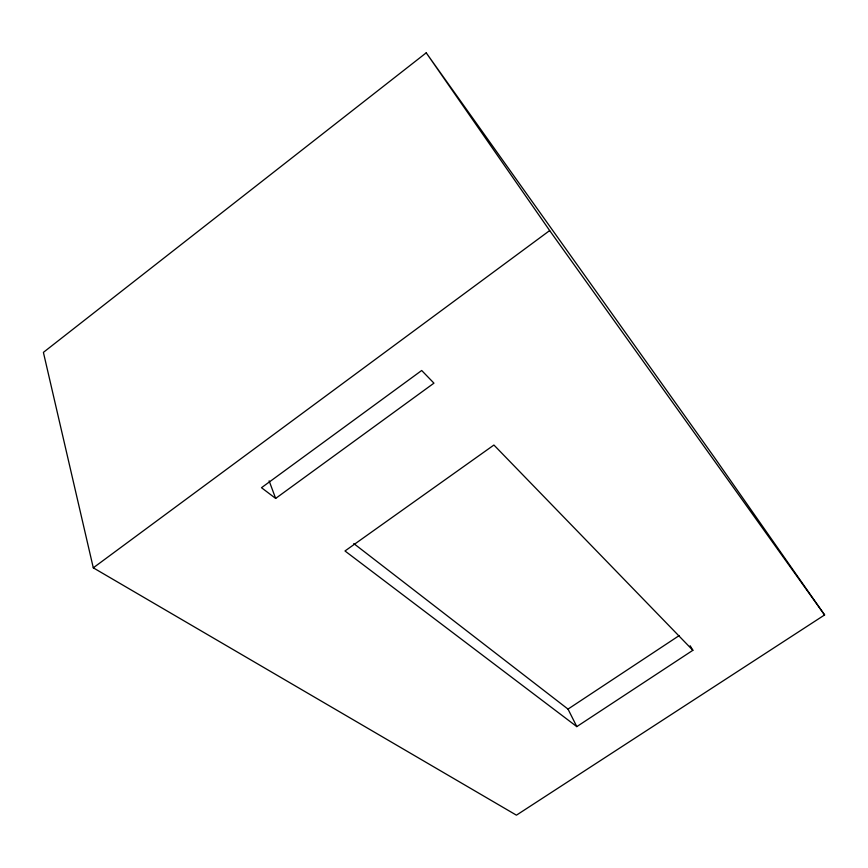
<?xml version="1.0" encoding="UTF-8"?>
<svg xmlns="http://www.w3.org/2000/svg" width="868" height="868" viewBox="0 0 868 868"><rect width="100%" height="100%" fill="white"/><g stroke="black" fill="none" stroke-linecap="round" stroke-linejoin="round"><path stroke-width="1.3" d="M426.221 52.829L43.4 352.375L93.288 567.824L516.427 815.171L824.6 614.945L713.897 456.731L426.221 52.829L549.672 230.573L824.6 614.945M93.288 567.824L549.672 230.573M275.644 498.427L433.946 383.157L421.685 370.495L261.496 487.707L275.644 498.427L269.123 480.839M353.775 543.563L568.008 709.102L679.286 635.528M692.87 650.295L493.925 445.034L344.987 550.974L576.808 726.614L692.87 650.295L690.147 645.759M568.008 709.102L576.808 726.614"/></g></svg>
